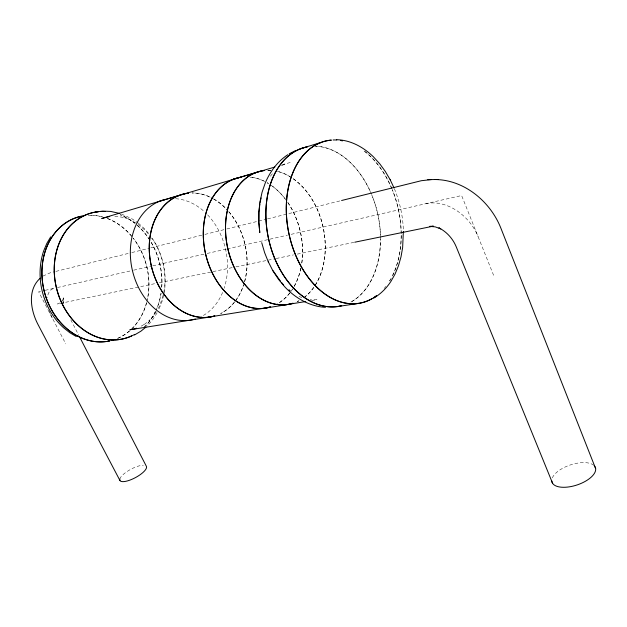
<?xml version="1.0" encoding="UTF-8"?>
<svg xmlns="http://www.w3.org/2000/svg" width="627" height="627" viewBox="0 0 627 627"><rect width="100%" height="100%" fill="white"/><g stroke="black" fill="none" stroke-linecap="round" stroke-linejoin="round"><path stroke-width="0.47" stroke-dasharray="3.13 2.35" d="M164.078 293.373C167.252 275.331 163.467 256.286 153.881 240.697L150.997 236.575M163.929 291.908L164.807 284.823C165.755 269.728 161.938 254.429 154.03 241.536L151.499 237.947M163.083 295.395L159.924 305.153L158.137 308.617M163.631 295.207L162.307 300.725L158.796 309.613M157.118 312.849L152.008 320.695L146.969 326.22M62.394 300.788L63.735 298.57L62.708 300.882L63.358 297.825L63.272 303.241L62.833 300.999L63.327 303.413M270.394 176.226L273.474 172.378M156.444 311.643L153.207 316.298L153.474 315.953L149.108 320.679L149.438 320.35L144.547 324.292L145.362 323.728L140.048 326.816L140.511 326.596M42.934 276.092L50.262 272.792L55.004 271.609M281.374 165.849L285.583 163.694L284.125 164.274M59.996 302.912L57.535 303.985L155.527 283.514M281.946 164.925L290.325 162.44M55.96 271.373L130.925 252.775M131.874 252.54L149.908 248.065M150.856 247.83L203.994 234.639M204.943 234.404L225.822 229.223M226.77 228.988L266.624 219.097M267.58 218.862L340.649 200.734M40.52 291.383L38.655 291.806L65.764 343.886M45.191 290.317L54.525 288.193A30.433 15.706 56.3 0 0 47.354 297.621M57.386 287.542L132.759 270.386M133.708 270.174L151.836 266.044M152.792 265.824L205.264 253.888M207.176 253.449L226.276 249.107M227.233 248.888L287.401 235.196M291.218 234.326L461.629 195.538L494.319 277.087M159.36 282.714L235.031 267.031M235.987 266.828L275.261 258.692M276.217 258.489L293.46 254.915M297.292 254.123L353.808 242.406M311.462 300.623L316.98 299.777L310.146 299.73M114.812 216.229L124.052 217.459L123.582 217.357L129.679 219.474L128.849 219.113L137.195 223.815M301.853 297.66L298.154 295.944M121.442 214.026L132.078 218.862L138.159 223.071M137.995 224.372L145.127 230.281L148.717 234.333M138.457 223.275L144.281 228.502L149.328 234.2M70.812 319.856L78.853 335.453M394.399 188.719C399.744 201.996 403.012 216.182 403.341 230.517M175.67 198.728A61.595 47.746 76.7 0 1 204.449 211.738M207.67 214.896A61.595 47.746 76.7 0 1 224.145 288.287M222.593 292.456A61.595 47.746 76.7 0 1 201.157 316.635M210.069 197.074A62.935 48.067 76.9 0 0 192.042 192.959A62.872 48.02 76.9 0 1 212.655 198.445M213.846 199.049A62.935 48.067 76.9 0 1 227.013 209.677M228.863 211.754A62.935 48.067 76.9 0 1 244.538 282.001M235.376 301.023A62.935 48.067 76.9 0 0 243.738 284.642A62.872 48.02 76.9 0 1 235.337 300.976M234.788 301.783A62.935 48.067 76.9 0 1 220.665 313.531A62.872 48.02 76.9 0 0 234.749 301.736M213.517 198.924A62.872 48.02 76.9 0 1 226.982 209.716M228.839 211.793A62.872 48.02 76.9 0 1 244.491 281.978M250.165 177.127A66.525 48.632 77.4 0 1 264.759 181.493M268.591 183.633A66.525 48.632 77.4 0 0 267.071 182.731A66.595 48.679 77.4 0 1 270.112 184.534M286.257 200.319A66.525 48.632 77.4 0 0 270.84 185.09A66.595 48.679 77.4 0 1 286.28 200.272M287.84 202.568A66.525 48.632 77.4 0 1 301.673 263.708M300.897 268.027A66.525 48.632 77.4 0 1 292.927 288.444M290.967 291.367A66.525 48.632 77.4 0 0 292.448 289.196A66.595 48.679 77.4 0 1 291.006 291.414M289.776 292.95A66.525 48.632 77.4 0 1 276.985 304.024M267.854 170.27A68.092 48.867 77.6 0 1 272.479 170.497M291.774 177.731A68.092 48.867 77.6 0 0 277.118 171.296A68.029 48.812 77.6 0 1 291.759 177.786M293.271 178.742A68.092 48.867 77.6 0 1 314.754 286.022M313.759 287.487A68.092 48.867 77.6 0 1 304.408 297.323M298.938 300.827A68.092 48.867 77.6 0 1 297.292 301.642M267.862 170.34A68.029 48.812 77.6 0 1 272.486 170.56M293.256 178.805A68.029 48.812 77.6 0 1 314.715 285.975M313.719 287.44A68.029 48.812 77.6 0 1 304.377 297.269M298.914 300.764A68.029 48.812 77.6 0 1 297.276 301.579M315.506 146.263A81.259 55.968 77.9 0 1 371.356 193.915A81.33 56.022 77.9 0 0 315.499 146.193M350.979 301.979A81.259 55.968 77.9 0 0 380.511 238.511A81.33 56.022 77.9 0 1 351.002 302.049M102.326 216.879A63.923 52.715 75.5 0 0 88.438 215.359A63.978 52.762 75.5 0 1 102.326 216.824M107.436 218.525A63.923 52.715 75.5 0 1 132.062 236.747M146.922 301.313A63.923 52.715 75.5 0 0 133.214 238.189A63.978 52.762 75.5 0 1 147.392 299.455M146.679 302.245A63.923 52.715 75.5 0 1 131.49 329.104M129.546 330.884A63.923 52.715 75.5 0 1 116.771 338.721M107.444 218.478A63.978 52.762 75.5 0 1 132.093 236.716M146.475 303.194A63.978 52.762 75.5 0 1 131.513 329.151M129.577 330.923A63.978 52.762 75.5 0 1 117.131 338.635M252.007 177.3A66.595 48.679 77.4 0 1 264.766 181.438M287.871 202.529A66.595 48.679 77.4 0 1 301.72 263.724M300.936 268.05A66.595 48.679 77.4 0 1 292.958 288.491M289.815 293.005A66.595 48.679 77.4 0 1 278.592 303.162M149.657 239.843A64.942 53.068 75.7 0 0 120.118 214.732A64.879 53.021 75.7 0 1 134.562 223.11M161.053 293.318A64.942 53.068 75.7 0 1 156.28 309.785A64.879 53.021 75.7 0 0 161.014 293.303M155.496 311.494A64.942 53.068 75.7 0 1 144.461 327.067M137.493 225.571A64.879 53.021 75.7 0 1 150.104 240.627M155.457 311.47A64.879 53.021 75.7 0 1 144.437 327.02M364.836 151.475A82.897 56.077 78.1 0 1 391.922 188.813M392.721 275.324A82.897 56.077 78.1 0 0 401.202 234.279A82.819 56.03 78.1 0 1 389.006 281.915A82.897 56.077 78.1 0 0 390.496 279.556M364.138 151.005A82.819 56.03 78.1 0 1 391.883 188.837M385.848 286.406A82.819 56.03 78.1 0 1 384.155 288.491M119.804 479.138A15.009 4.765 -28.1 0 1 129.107 470.242A15.009 4.765 -28.1 0 1 143.348 465.21M552.332 477.892A22.885 10.557 -18.4 0 1 571.949 464.435A22.885 10.557 -18.4 0 1 594.028 465.547M52.3 318.022A30.433 15.706 56.3 0 1 50.669 314.597M50.301 313.735A30.433 15.706 56.3 0 1 49.321 311.164M425.882 203.673A44.235 33.584 49.5 0 1 478.142 236.74M380.503 237.609A81.259 55.968 77.9 0 0 371.701 194.754A81.33 56.022 77.9 0 1 380.55 237.617M161.75 287.166A64.942 53.068 75.7 0 0 150.605 241.356A64.879 53.021 75.7 0 1 161.703 287.158M401.194 233.354A82.897 56.077 78.1 0 0 392.275 189.667A82.819 56.03 78.1 0 1 401.147 233.346"/><path stroke-width="0.94" d="M259.852 203.916L258.912 212.577L258.857 222.53L259.79 232.609L258.81 222.115L258.865 211.942L259.931 202.106L262.062 192.277L265.252 182.998C270.01 171.727 277.549 161.382 287.903 154.65M260.095 202.458L261.083 197.944M50.669 236.896L46.774 243.527L43.647 250.988C34.728 277.51 42.816 308.797 63.468 327.678L69.777 332.678L76.337 336.566M40.285 278.145C26.93 290.027 30.692 310.796 38.208 324.888L119.922 480.47M145.973 327.09L140.856 331.228L134.476 334.975M373.731 298.115C380.675 293.992 386.475 288.201 390.895 281.452L395.026 274.124L398.49 265.683L400.99 256.905L402.636 247.587L403.349 231.418M289.235 153.787L295.968 150.378M134.829 328.799L136.451 328.172M300.114 148.873L320.46 142.627M159.783 201.157L178.789 195.506M233.032 179.385L255.283 172.77M238.268 177.903L101.731 218.47L109.725 216.511M239.193 177.559L274.822 167.041M341.597 200.499L421.313 180.717L431.392 179.588M135.33 328.626L135.847 328.517L129.883 329.778L208.72 317.184M354.764 242.21L433.351 226.151L429.754 226.378L435.209 226.864L440.765 228.863L438.908 227.867C446.777 231.841 452.968 238.809 456.291 246.944L552.661 483.456M208.713 317.121L264.116 308.225M286.813 304.581L305.772 301.54M264.124 308.296L286.821 304.651M337.185 306.627L357.97 303.484M95.766 211.973L102.671 211.127M435.209 179.534C464.309 179.824 490.204 201.494 500.746 227.836L595.65 468.635M427.771 179.643L438.563 179.487M103.189 211.119L110.665 211.424L119.749 213.439M325.476 307.34C309.887 306.493 295.544 298.256 284.987 287.08L278.615 279.485L273.027 271.044L268.254 261.702M336.558 139.711C350.571 139.978 363.527 147.18 373.363 156.781L379.68 163.71L385.213 171.289L390.206 179.8M290.325 290.944L288.882 289.901L289.345 290.285M283.161 284.462L283.514 284.846L281.789 282.777M280.63 281.39L272.776 270.394M80.193 338.047L146.357 466.276A15.009 4.765 -28.1 0 1 133.802 478.448A15.009 4.765 -28.1 0 1 119.804 479.138M390.127 179.635L394.022 187.904M268.411 262.157L264.618 252.642L261.71 242.665M195.389 318.994A61.658 47.793 76.7 0 1 132.626 271.389A61.658 47.793 76.7 0 1 165.818 199.37M188.429 193.155A62.935 48.067 76.9 0 0 151.044 264.79A62.935 48.067 76.9 0 0 214.849 315.867A62.872 48.02 76.9 0 1 151.099 264.782A62.872 48.02 76.9 0 1 188.445 193.218M270.308 306.877A66.525 48.632 77.4 0 1 205.969 255.393A66.525 48.632 77.4 0 1 238.315 177.817M239.208 177.629A66.525 48.632 77.4 0 1 241.003 177.316M270.323 306.94A66.595 48.679 77.4 0 1 205.484 253.582A66.595 48.679 77.4 0 1 240.995 177.245M293.044 303.288A68.092 48.867 77.6 0 1 227.617 247.877A68.092 48.867 77.6 0 1 264.179 170.513M293.028 303.225A68.029 48.812 77.6 0 1 227.664 247.861A68.029 48.812 77.6 0 1 264.194 170.583M340.767 305.905A81.259 55.968 77.9 0 1 268.411 237.962A81.259 55.968 77.9 0 1 307.246 146.906A81.33 56.022 77.9 0 0 268.489 238.621A81.33 56.022 77.9 0 0 341.668 305.757M331.236 140.087A82.897 56.077 78.1 0 0 291.069 242.328A82.897 56.077 78.1 0 0 376.498 295.787A82.819 56.03 78.1 0 1 374.162 297.347M333.086 139.978A82.897 56.077 78.1 0 1 336.793 140.017M340.532 140.401A82.897 56.077 78.1 0 1 342.397 140.722M371.772 298.789A82.819 56.03 78.1 0 1 290.074 238.464A82.819 56.03 78.1 0 1 331.252 140.166M340.539 140.472A82.819 56.03 78.1 0 1 342.405 140.793M109.749 340.876A63.923 52.715 75.5 0 1 107.209 341.347M106.355 341.472A63.923 52.715 75.5 0 1 43.396 287.448A63.923 52.715 75.5 0 1 81.557 216.213M109.756 340.931A63.978 52.762 75.5 0 1 43.78 289.502A63.978 52.762 75.5 0 1 81.549 216.158M82.396 215.986A63.978 52.762 75.5 0 1 84.104 215.712M113.087 340.069A63.978 52.762 75.5 0 1 111.434 340.532M134.672 334.403A64.942 53.068 75.7 0 1 57.449 291.735A64.942 53.068 75.7 0 1 98.376 211.652M100.986 211.464A64.942 53.068 75.7 0 1 105.367 211.495M131.576 335.923A64.879 53.021 75.7 0 1 56.932 289.705A64.879 53.021 75.7 0 1 98.384 211.707M100.994 211.518A64.879 53.021 75.7 0 1 103.62 211.487M594.529 466.088A22.885 10.557 -18.4 0 1 577.616 484.773A22.885 10.557 -18.4 0 1 551.76 480.87"/></g></svg>
